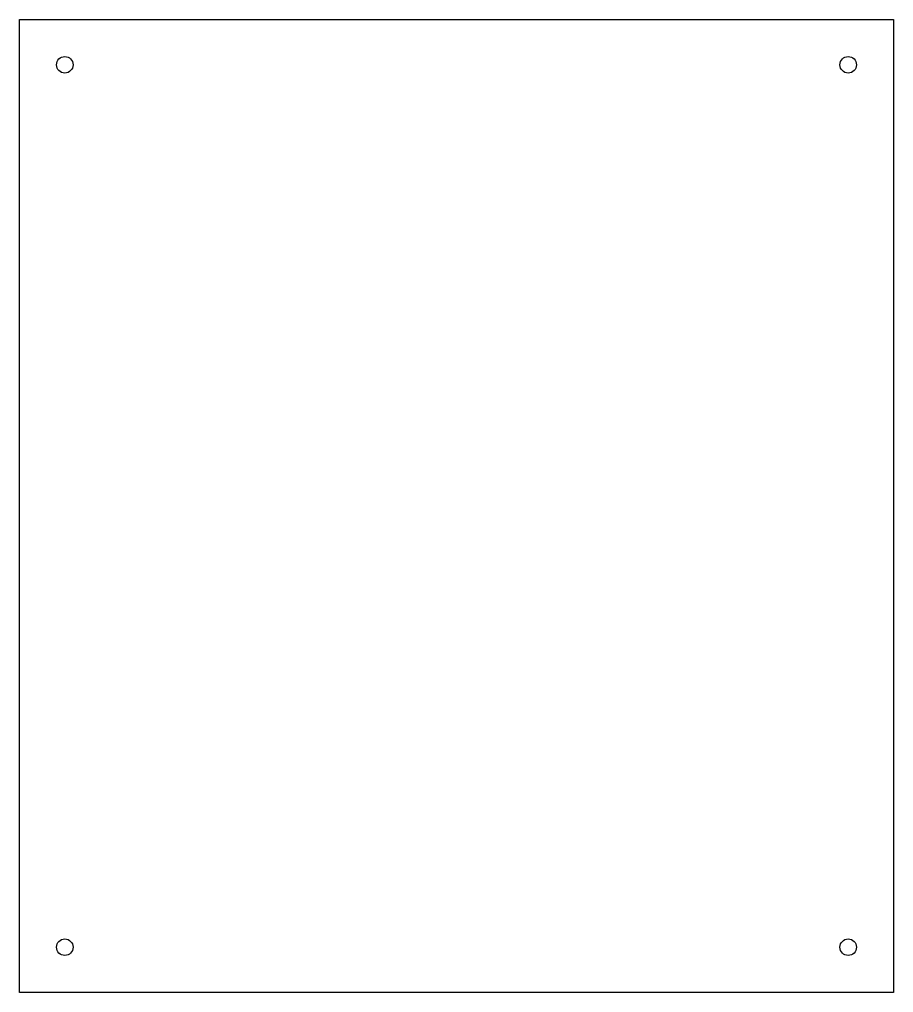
# Model space of a CAD drawing. Header units: millimetres. Extents: x 0 to 212, y 0 to 236.
import ezdxf

# ---------------------------------------------------------------- set-up
doc = ezdxf.new("R2010")
doc.units = ezdxf.units.MM
doc.layers.get('0').update_dxf_attribs({"linetype": 'CONTINUOUS'})

msp = doc.modelspace()

# ---------------------------------------------------------------- linework, layer by layer
msp.add_lwpolyline([(212, 0), (0, 0), (0, 236), (212, 236)], close=True)
for centre in [(11, 225), (201, 225), (11, 11), (201, 11)]:
    msp.add_circle(centre, 2)

doc.saveas('drawing.dxf')
